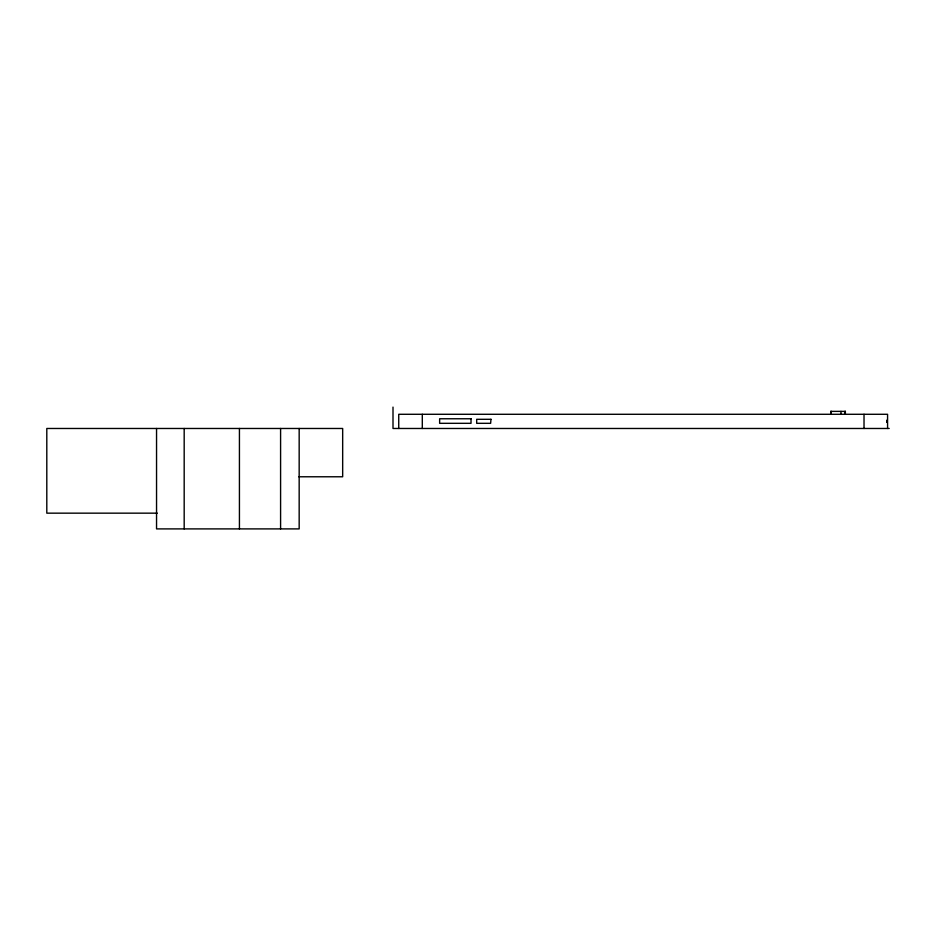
<?xml version="1.0" encoding="UTF-8"?>
<svg xmlns="http://www.w3.org/2000/svg" width="936" height="936" viewBox="0 0 936 936"><rect width="100%" height="100%" fill="white"/><g stroke="black" fill="none" stroke-linecap="round" stroke-linejoin="round"><path stroke-width="1.4" d="M889.2 428.477L393.003 428.477L393.003 407.101M298.83 476.775L342.67 476.775L342.67 428.477L46.8 428.477L46.8 513.162L157.318 513.162M887.574 428.477L887.574 414.285L398.736 414.285L398.736 428.477M864.022 414.285L864.022 428.477M845.36 414.285L845.36 411.372L830.747 411.372L830.747 414.285M845.243 411.372L845.208 414.285M845.044 411.372L845.044 414.285M840.973 411.372L840.973 414.285M831.133 411.372L831.133 414.285M830.969 411.372L830.946 414.285M422.3 414.285L422.3 428.477M299.169 428.477L299.169 528.899L156.546 528.899L156.546 428.477M280.589 428.477L280.589 528.899M239.429 428.477L239.429 528.899M184.181 428.477L184.181 528.899M886.918 420.861C886.954 425.857 886.977 417.573 886.918 420.861M490.979 419.305L490.628 423.318L476.693 423.318L476.693 419.305L490.979 419.305M471.019 418.766L439.639 418.766L439.639 423.318L471.019 423.318L471.019 418.766"/></g></svg>
